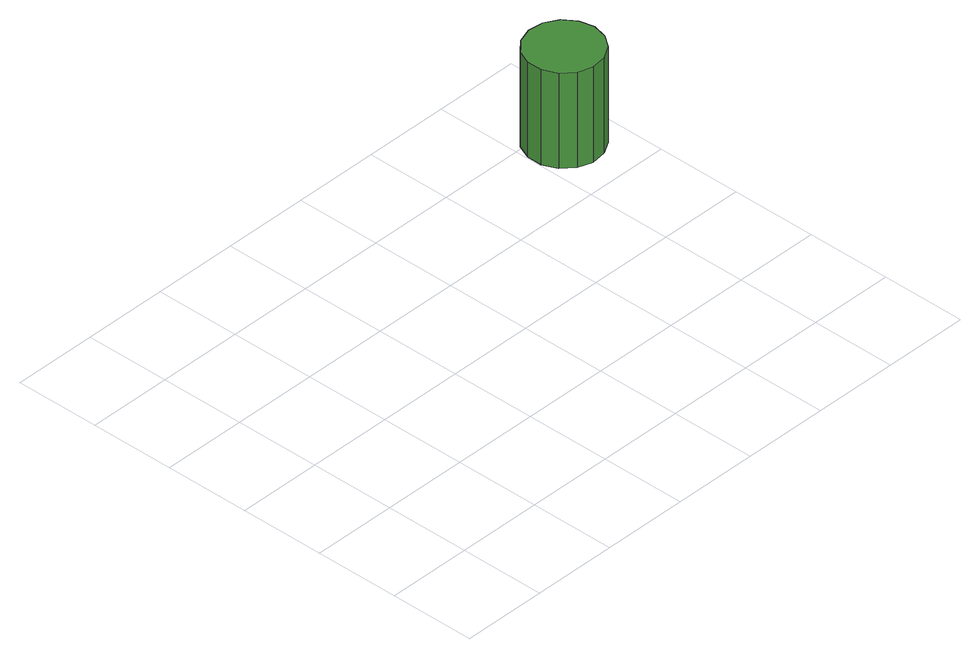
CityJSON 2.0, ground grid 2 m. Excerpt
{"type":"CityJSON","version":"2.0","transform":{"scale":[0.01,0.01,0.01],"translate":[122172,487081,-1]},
"CityObjects":{
"tree1":{"type":"SolitaryVegetationObject","attributes":{"function":"something"}},
"tree2":{"type":"SolitaryVegetationObject","attributes":{"function":"something"},"geometry":[{"type":"MultiSurface","lod":"1","boundaries":[[[0,1,2,3,4,5,6,7,8,9,10,11,12,13,14]],[[15,16,17,18,19,20,21,22,23,24,25,26,27,28,29]],[[0,29,28,1]],[[1,28,27,2]],[[2,27,26,3]],[[3,26,25,4]],[[4,25,24,5]],[[5,24,23,6]],[[6,23,22,7]],[[7,22,21,8]],[[8,21,20,9]],[[9,20,19,10]],[[10,19,18,11]],[[11,18,17,12]],[[12,17,16,13]],[[13,16,15,14]],[[14,15,29,0]]]}]}
},
"vertices":[
[1176,754,285],[1168,789,285],[1147,818,285],[1116,836,285],[1080,840,285],[1046,829,285],[1019,805,285],[1005,772,285],[1005,736,285],[1019,703,285],[1046,679,285],[1080,668,285],[1116,672,285],[1147,690,285],[1168,719,285],[1168,719,51],[1147,690,51],[1116,672,51],[1080,668,51],[1046,679,51],[1019,703,51],[1005,736,51],[1005,772,51],[1019,805,51],[1046,829,51],[1080,840,51],[1116,836,51],[1147,818,51],[1168,789,51],[1176,754,51]
]}
